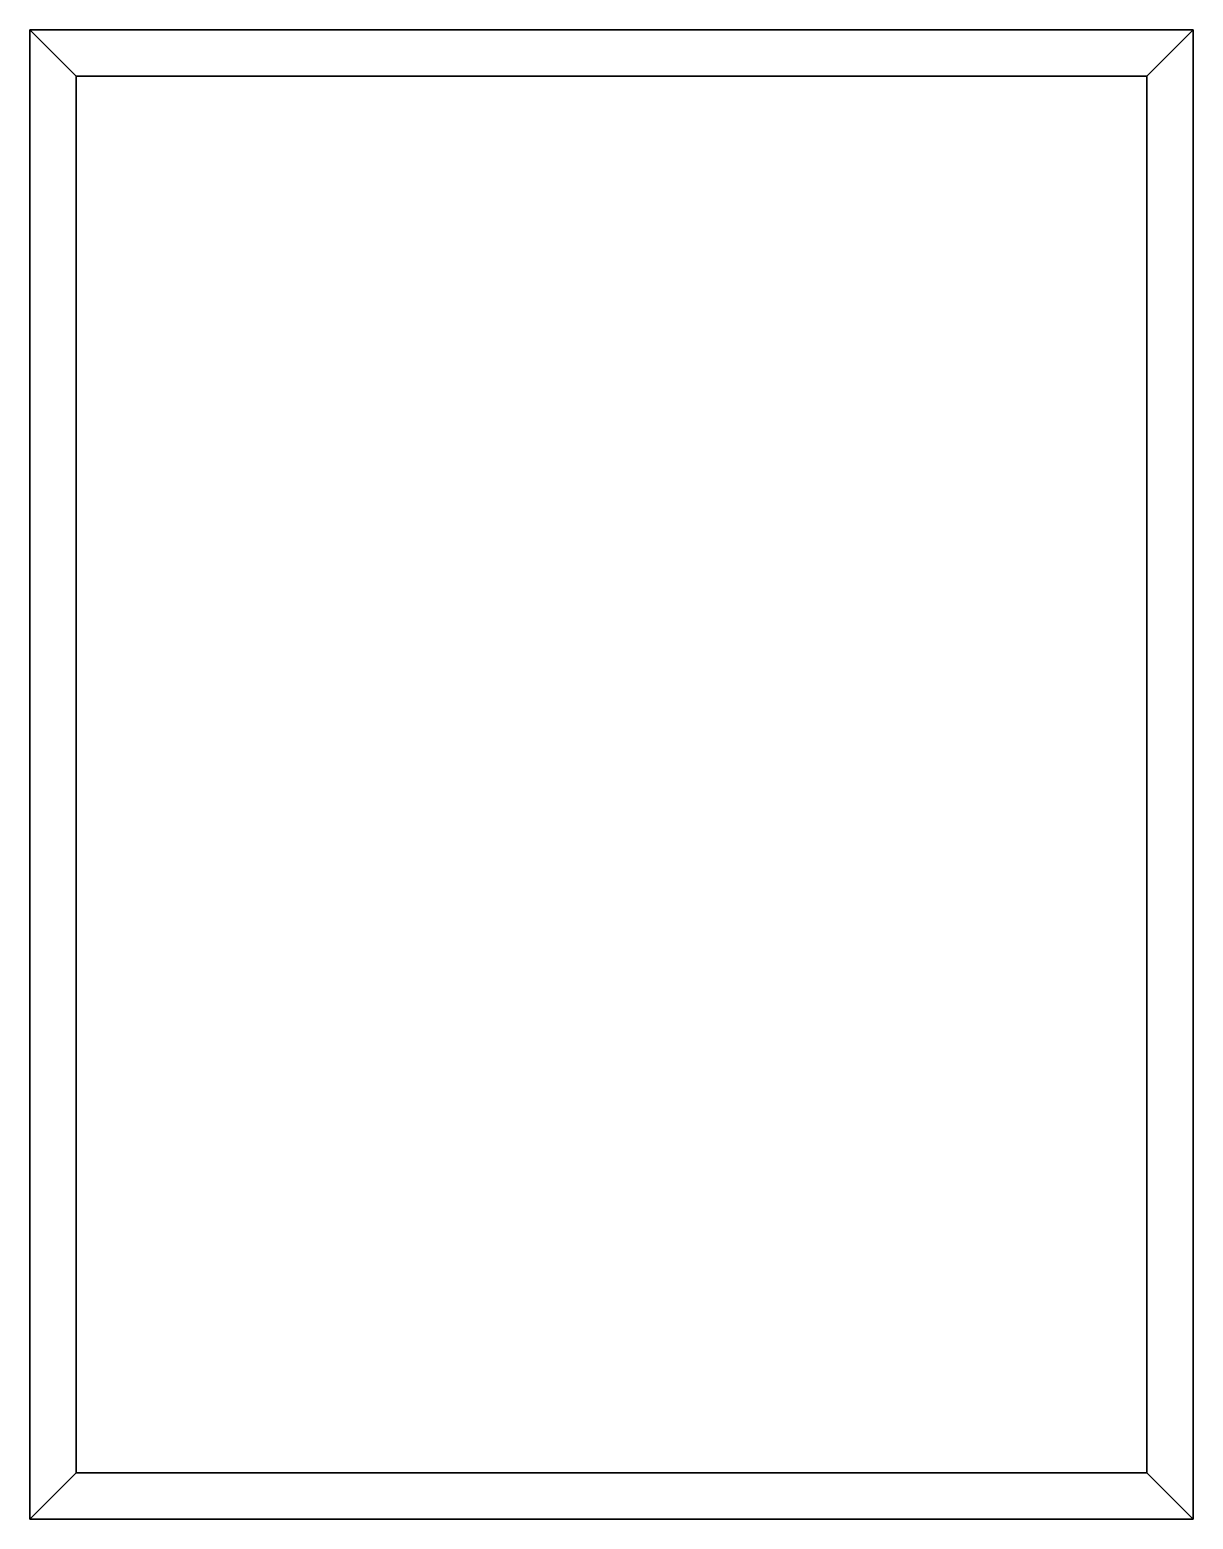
# Model space of a CAD drawing. Extents: x -0.25 to 0.25, y 0 to 0.64.
import ezdxf

# ---------------------------------------------------------------- set-up
doc = ezdxf.new("R2010")
doc.units = 0
doc.layers.add('HATCHES', color=6, linetype='CONTINUOUS')

msp = doc.modelspace()

# ---------------------------------------------------------------- linework, layer by layer
at = {"layer": 'HATCHES'}
for points in [[(-0.25, 0.64), (-0.23, 0.62, 0.02), (0.23, 0.62, 0.02), (0.25, 0.64)], [(-0.25, 0.64), (-0.25, 0), (-0.23, 0.02, 0.02), (-0.23, 0.62, 0.02)], [(-0.25, 0), (-0.25, 0.64), (0.25, 0.64), (0.25, 0)], [(0.23, 0.62, 0.02), (0.23, 0.02, 0.02), (0.25, 0), (0.25, 0.64)], [(-0.23, 0.62, 0.02), (-0.23, 0.02, 0.02), (0.23, 0.02, 0.02), (0.23, 0.62, 0.02)], [(0.25, 0), (0.23, 0.02, 0.02), (-0.23, 0.02, 0.02), (-0.25, 0)]]:
    msp.add_3dface(points, dxfattribs=at)

doc.saveas('drawing.dxf')
